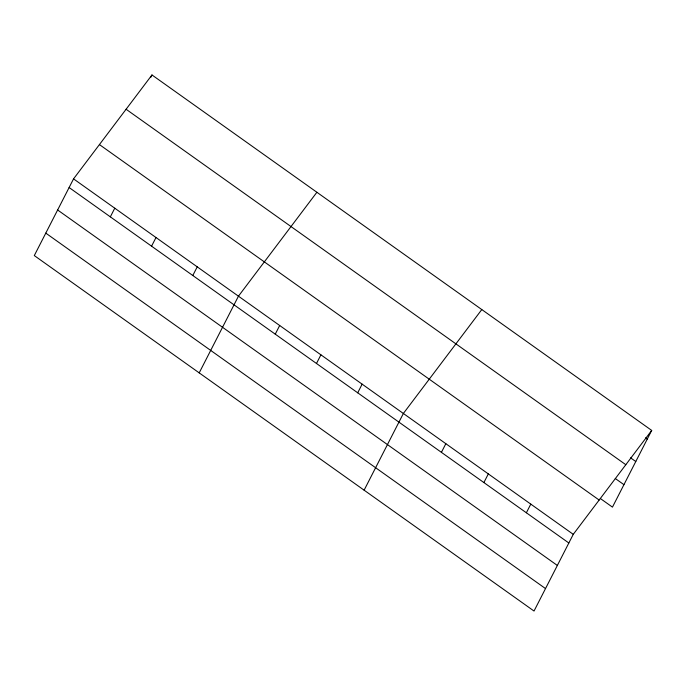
<?xml version="1.0" encoding="UTF-8"?>
<svg xmlns="http://www.w3.org/2000/svg" width="686" height="686" viewBox="0 0 686 686"><rect width="100%" height="100%" fill="white"/><g stroke="black" fill="none" stroke-linecap="round" stroke-linejoin="round"><path stroke-width="1.03" d="M73.548 178.875L34.3 255.578L534.025 611.037L573.273 534.334L651.7 430.422L151.975 74.963L73.548 178.875L573.273 534.334M150.654 77.561L151.975 74.963M110.343 216.853L114.776 208.201M151.572 246.18L156.005 237.528M192.8 275.506L197.234 266.854M199.206 372.875L238.454 296.18L316.889 192.269M275.257 334.159L279.682 325.507M316.486 363.486L320.911 354.834M357.706 392.812L362.139 384.151M364.12 490.181L403.368 413.478L481.795 309.566M441.415 452.348L445.84 443.696M483.887 482.558L488.321 473.906M526.368 512.776L530.793 504.124M651.7 430.422L612.452 507.125L600.319 498.49M645.535 437.848L647.275 439.083M630.58 457.836L635.785 461.532M126.095 109.254L625.821 464.714M615.273 478.502L623.943 484.668M99.427 144.583L599.152 500.043M69.123 187.535L568.84 542.986M57.633 209.985L557.349 565.444M45.791 233.12L545.516 588.579"/></g></svg>
